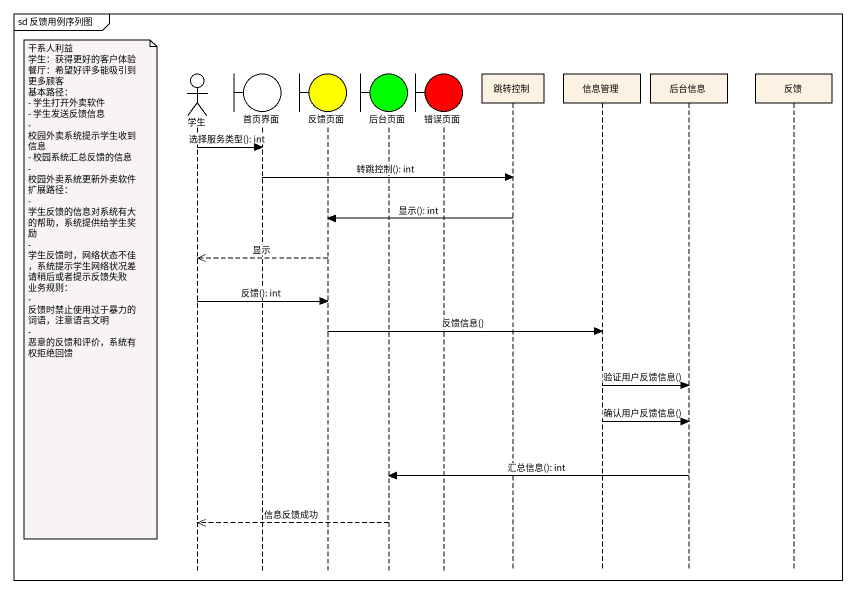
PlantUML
@startuml
mainframe sd 反馈用例序列图
hide footbox
actor 学生
boundary 首页界面
boundary 反馈页面 #FFFF00
boundary 后台页面 #00FF00
boundary 错误页面 #FF0000
participant 跳转控制
participant 信息管理
participant 后台信息
participant 反馈

学生 -> 首页界面 : 选择服务类型(): int
首页界面 -> 跳转控制 : 转跳控制(): int
跳转控制 -> 反馈页面 : 显示(): int
反馈页面 -->> 学生 : 显示
note left of 学生
  干系人利益
  学生：获得更好的客户体验
  餐厅：希望好评多能吸引到更多顾客
  基本路径：
  - 学生打开外卖软件
  - 学生发送反馈信息
  - 校园外卖系统提示学生收到信息
  - 校园系统汇总反馈的信息
  - 校园外卖系统更新外卖软件
  扩展路径：
  - 学生反馈的信息对系统有大的帮助，系统提供给学生奖励
  - 学生反馈时，网络状态不佳，系统提示学生网络状况差请稍后或者提示反馈失败
  业务规则：
  - 反馈时禁止使用过于暴力的词语，注意语言文明
  - 恶意的反馈和评价，系统有权拒绝回馈
end note
学生 -> 反馈页面 : 反馈(): int
反馈页面 -> 信息管理 : 反馈信息()
信息管理 -> 后台信息 : 验证用户反馈信息()
信息管理 -> 后台信息 : 确认用户反馈信息()
后台信息 -> 后台页面 : 汇总信息(): int
后台页面 -->> 学生 : 信息反馈成功
@enduml
